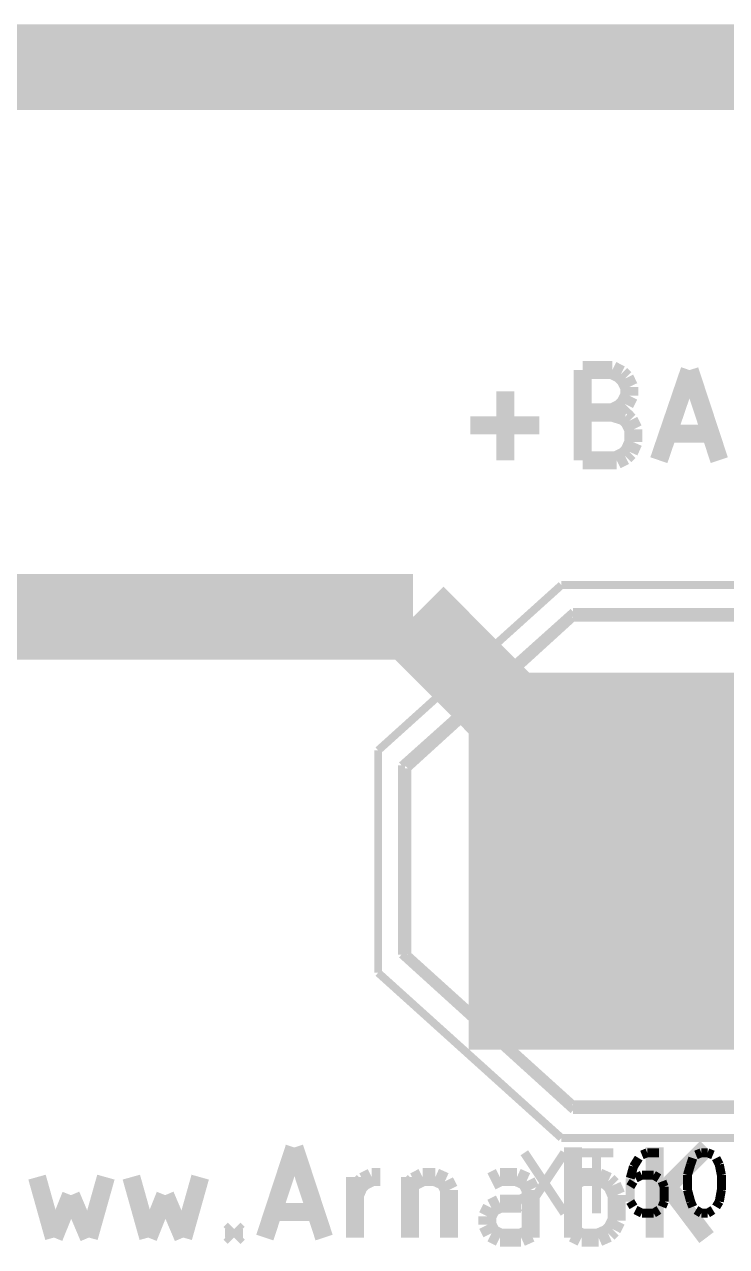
# Model space of a CAD drawing. Header units: millimetres. Extents: x 10 to 287, y 10 to 200.
# Drawn here: x 114.43 to 126.12, y 50.19 to 70.54 of the extents above; entities that cross this region are included whole.
import ezdxf

# ---------------------------------------------------------------- set-up
doc = ezdxf.new("R2010")
doc.units = ezdxf.units.MM
doc.layers.add('H', color=7, linetype='Continuous')
doc.layers.add('P', color=7, linetype='Continuous')

msp = doc.modelspace()

# ---------------------------------------------------------------- hatches: boundary and pattern name
at = {"layer": 'H', "linetype": 'Continuous'}
for points in [[(124.954, 54.398), (124.707, 54.398), (124.284, 54.487), (123.878, 54.663), (123.525, 54.892), (123.225, 55.21), (122.978, 55.563), (122.82, 55.951), (122.731, 56.392), (122.714, 56.621), (122.731, 56.85), (122.82, 57.291), (122.978, 57.679), (123.225, 58.032), (123.525, 58.349), (123.878, 58.579), (124.284, 58.755), (124.707, 58.843), (124.936, 58.843), (125.166, 58.843), (125.607, 58.755), (126.012, 58.579), (126.365, 58.349), (126.665, 58.032), (126.912, 57.679), (127.071, 57.291), (127.159, 56.85), (127.176, 56.621), (127.159, 56.392), (127.071, 55.951), (126.912, 55.563), (126.665, 55.21), (126.365, 54.892), (126.012, 54.663), (125.607, 54.487), (125.166, 54.398), (124.954, 54.398)], [(124.954, 54.398), (124.707, 54.398), (124.284, 54.487), (123.878, 54.663), (123.525, 54.892), (123.225, 55.21), (122.978, 55.563), (122.82, 55.951), (122.731, 56.392), (122.714, 56.621), (122.731, 56.85), (122.82, 57.291), (122.978, 57.679), (123.225, 58.032), (123.525, 58.349), (123.878, 58.579), (124.284, 58.755), (124.707, 58.843), (124.936, 58.843), (125.166, 58.843), (125.607, 58.755), (126.012, 58.579), (126.365, 58.349), (126.665, 58.032), (126.912, 57.679), (127.071, 57.291), (127.159, 56.85), (127.176, 56.621), (127.159, 56.392), (127.071, 55.951), (126.912, 55.563), (126.665, 55.21), (126.365, 54.892), (126.012, 54.663), (125.607, 54.487), (125.166, 54.398), (124.954, 54.398)], [(123.437, 55.069), (123.437, 58.12), (126.488, 58.12), (126.488, 55.069), (123.437, 55.069)], [(123.437, 55.069), (123.437, 58.12), (126.488, 58.12), (126.488, 55.069), (123.437, 55.069)]]:
    msp.add_hatch(color=256, dxfattribs=at).paths.add_polyline_path(points)

# ---------------------------------------------------------------- linework, layer by layer
at = {"layer": 'P'}
for points, const_width in [([(88.036, 69.832), (126.982, 69.832)], 1.426), ([(88.036, 69.832), (126.982, 69.832)], 1.426), ([(123.719, 63.288), (123.719, 64.788)], 0.3), ([(123.719, 64.788), (124.213, 64.788)], 0.3), ([(123.719, 63.288), (123.719, 64.788)], 0.3), ([(123.719, 64.788), (124.213, 64.788)], 0.3), ([(124.213, 64.788), (124.354, 64.717)], 0.3), ([(124.213, 64.788), (124.354, 64.717)], 0.3), ([(124.989, 63.288), (125.501, 64.788)], 0.3), ([(124.989, 63.288), (125.501, 64.788)], 0.3), ([(125.501, 64.788), (125.995, 63.288)], 0.3), ([(125.501, 64.788), (125.995, 63.288)], 0.3), ([(124.354, 64.717), (124.425, 64.647)], 0.3), ([(124.354, 64.717), (124.425, 64.647)], 0.3), ([(124.425, 64.647), (124.495, 64.505)], 0.3), ([(124.425, 64.647), (124.495, 64.505)], 0.3), ([(122.432, 63.288), (122.432, 64.435)], 0.3), ([(122.432, 63.288), (122.432, 64.435)], 0.3), ([(124.495, 64.505), (124.495, 64.364)], 0.3), ([(124.495, 64.505), (124.495, 64.364)], 0.3), ([(124.425, 64.223), (124.354, 64.153)], 0.3), ([(124.425, 64.223), (124.354, 64.153)], 0.3), ([(124.495, 64.364), (124.425, 64.223)], 0.3), ([(124.495, 64.364), (124.425, 64.223)], 0.3), ([(124.213, 64.082), (123.719, 64.082)], 0.3), ([(124.213, 64.082), (123.719, 64.082)], 0.3), ([(124.354, 64.153), (124.213, 64.082)], 0.3), ([(124.354, 64.153), (124.213, 64.082)], 0.3), ([(124.213, 64.082), (124.425, 64.012)], 0.3), ([(124.213, 64.082), (124.425, 64.012)], 0.3), ([(124.425, 64.012), (124.495, 63.941)], 0.3), ([(124.425, 64.012), (124.495, 63.941)], 0.3), ([(121.849, 63.87), (122.996, 63.87)], 0.3), ([(121.849, 63.87), (122.996, 63.87)], 0.3), ([(124.495, 63.941), (124.566, 63.8)], 0.3), ([(124.495, 63.941), (124.566, 63.8)], 0.3), ([(124.566, 63.8), (124.566, 63.588)], 0.3), ([(124.566, 63.8), (124.566, 63.588)], 0.3), ([(124.566, 63.588), (124.495, 63.429)], 0.3), ([(124.566, 63.588), (124.495, 63.429)], 0.3), ([(125.148, 63.729), (125.853, 63.729)], 0.3), ([(125.148, 63.729), (125.853, 63.729)], 0.3), ([(124.425, 63.359), (124.284, 63.288)], 0.3), ([(124.425, 63.359), (124.284, 63.288)], 0.3), ([(124.495, 63.429), (124.425, 63.359)], 0.3), ([(124.495, 63.429), (124.425, 63.359)], 0.3), ([(124.284, 63.288), (123.719, 63.288)], 0.3), ([(124.284, 63.288), (123.719, 63.288)], 0.3), ([(80.257, 60.678), (120.897, 60.678)], 1.426), ([(80.257, 60.678), (120.897, 60.678)], 1.426), ([(120.897, 60.678), (124.954, 56.603)], 1.426), ([(120.897, 60.678), (124.954, 56.603)], 1.426), ([(120.315, 58.455), (123.366, 61.207)], 0.132), ([(120.315, 58.455), (123.366, 61.207)], 0.132), ([(123.366, 61.207), (136.807, 61.207)], 0.132), ([(123.366, 61.207), (136.807, 61.207)], 0.132), ([(123.56, 60.766), (120.703, 58.208)], 0.12), ([(123.56, 60.766), (120.703, 58.208)], 0.12), ([(123.56, 60.66), (120.809, 58.155)], 0.12), ([(123.56, 60.66), (120.809, 58.155)], 0.12), ([(136.402, 60.766), (123.56, 60.766)], 0.12), ([(136.402, 60.766), (123.56, 60.766)], 0.12), ([(136.313, 60.66), (123.56, 60.66)], 0.12), ([(136.313, 60.66), (123.56, 60.66)], 0.12), ([(123.437, 55.086), (126.488, 55.086), (126.488, 58.138), (123.437, 58.138), (123.437, 55.086)], 3.227), ([(123.437, 55.086), (126.488, 55.086), (126.488, 58.138), (123.437, 58.138), (123.437, 55.086)], 3.227), ([(126.365, 58.349), (125.995, 58.596), (125.607, 58.755), (125.166, 58.843), (124.936, 58.861), (124.707, 58.843), (124.266, 58.755), (123.878, 58.596), (123.508, 58.349), (123.208, 58.05), (122.978, 57.697), (122.802, 57.291), (122.714, 56.85), (122.714, 56.621), (122.714, 56.409), (122.802, 55.968), (122.978, 55.563), (123.208, 55.21), (123.525, 54.91), (123.878, 54.663), (124.266, 54.504), (124.707, 54.416), (124.936, 54.398), (125.166, 54.416), (125.607, 54.504), (125.995, 54.663), (126.365, 54.91)], 0.132), ([(126.365, 58.349), (125.995, 58.596), (125.607, 58.755), (125.166, 58.843), (124.936, 58.861), (124.707, 58.843), (124.266, 58.755), (123.878, 58.596), (123.508, 58.349), (123.208, 58.05), (122.978, 57.697), (122.802, 57.291), (122.714, 56.85), (122.714, 56.621), (122.714, 56.409), (122.802, 55.968), (122.978, 55.563), (123.208, 55.21), (123.525, 54.91), (123.878, 54.663), (124.266, 54.504), (124.707, 54.416), (124.936, 54.398), (125.166, 54.416), (125.607, 54.504), (125.995, 54.663), (126.365, 54.91)], 0.132), ([(120.315, 54.751), (120.315, 58.455)], 0.132), ([(120.315, 54.751), (120.315, 58.455)], 0.132), ([(120.703, 58.208), (120.703, 55.051)], 0.12), ([(120.703, 58.208), (120.703, 55.051)], 0.12), ([(120.809, 58.155), (120.809, 55.051)], 0.12), ([(120.809, 58.155), (120.809, 55.051)], 0.12), ([(120.703, 55.051), (123.56, 52.458)], 0.12), ([(120.703, 55.051), (123.56, 52.458)], 0.12), ([(120.809, 55.051), (123.56, 52.564)], 0.12), ([(120.809, 55.051), (123.56, 52.564)], 0.12), ([(123.366, 51.999), (120.315, 54.751)], 0.132), ([(123.366, 51.999), (120.315, 54.751)], 0.132), ([(123.56, 52.564), (136.313, 52.564)], 0.12), ([(123.56, 52.564), (136.313, 52.564)], 0.12), ([(123.56, 52.458), (136.402, 52.458)], 0.12), ([(123.56, 52.458), (136.402, 52.458)], 0.12), ([(118.428, 50.341), (118.921, 51.841)], 0.3), ([(118.428, 50.341), (118.921, 51.841)], 0.3), ([(118.428, 50.341), (118.921, 51.841)], 0.3), ([(118.428, 50.341), (118.921, 51.841)], 0.3), ([(118.921, 51.841), (119.415, 50.341)], 0.3), ([(118.921, 51.841), (119.415, 50.341)], 0.3), ([(118.921, 51.841), (119.415, 50.341)], 0.3), ([(118.921, 51.841), (119.415, 50.341)], 0.3), ([(136.807, 51.999), (123.366, 51.999)], 0.132), ([(136.807, 51.999), (123.366, 51.999)], 0.132), ([(123.56, 50.341), (123.56, 51.841)], 0.3), ([(123.56, 50.341), (123.56, 51.841)], 0.3), ([(123.56, 50.341), (123.56, 51.841)], 0.3), ([(123.56, 50.341), (123.56, 51.841)], 0.3), ([(124.919, 50.341), (124.919, 51.841)], 0.3), ([(125.783, 51.841), (124.919, 50.976)], 0.3), ([(124.919, 50.341), (124.919, 51.841)], 0.3), ([(125.783, 51.841), (124.919, 50.976)], 0.3), ([(124.919, 50.341), (124.919, 51.841)], 0.3), ([(125.783, 51.841), (124.919, 50.976)], 0.3), ([(124.919, 50.341), (124.919, 51.841)], 0.3), ([(125.783, 51.841), (124.919, 50.976)], 0.3), ([(122.749, 51.753), (123.419, 50.747)], 0.15), ([(123.419, 51.753), (122.749, 50.747)], 0.15), ([(122.749, 51.753), (123.419, 50.747)], 0.15), ([(123.419, 51.753), (122.749, 50.747)], 0.15), ([(123.649, 51.753), (124.231, 51.753)], 0.15), ([(123.649, 51.753), (124.231, 51.753)], 0.15), ([(123.948, 50.747), (123.948, 51.753)], 0.15), ([(123.948, 50.747), (123.948, 51.753)], 0.15), ([(124.654, 51.664), (124.566, 51.523)], 0.15), ([(124.654, 51.664), (124.566, 51.523)], 0.15), ([(124.795, 51.753), (124.707, 51.717)], 0.15), ([(124.795, 51.753), (124.707, 51.717)], 0.15), ([(124.989, 51.753), (124.795, 51.753)], 0.15), ([(124.989, 51.753), (124.795, 51.753)], 0.15), ([(125.518, 51.558), (125.554, 51.664)], 0.15), ([(125.518, 51.558), (125.554, 51.664)], 0.15), ([(125.607, 51.717), (125.695, 51.753)], 0.15), ([(125.607, 51.717), (125.695, 51.753)], 0.15), ([(125.695, 51.753), (125.801, 51.753)], 0.15), ([(125.695, 51.753), (125.801, 51.753)], 0.15), ([(125.801, 51.753), (125.889, 51.717)], 0.15), ([(125.801, 51.753), (125.889, 51.717)], 0.15), ([(125.942, 51.664), (125.995, 51.558)], 0.15), ([(125.942, 51.664), (125.995, 51.558)], 0.15), ([(114.635, 51.347), (114.917, 50.341)], 0.3), ([(114.635, 51.347), (114.917, 50.341)], 0.3), ([(114.635, 51.347), (114.917, 50.341)], 0.3), ([(114.635, 51.347), (114.917, 50.341)], 0.3), ([(115.499, 50.341), (115.782, 51.347)], 0.3), ([(115.499, 50.341), (115.782, 51.347)], 0.3), ([(115.499, 50.341), (115.782, 51.347)], 0.3), ([(115.499, 50.341), (115.782, 51.347)], 0.3), ([(116.205, 51.347), (116.487, 50.341)], 0.3), ([(116.205, 51.347), (116.487, 50.341)], 0.3), ([(116.205, 51.347), (116.487, 50.341)], 0.3), ([(116.205, 51.347), (116.487, 50.341)], 0.3), ([(117.069, 50.341), (117.352, 51.347)], 0.3), ([(117.069, 50.341), (117.352, 51.347)], 0.3), ([(117.069, 50.341), (117.352, 51.347)], 0.3), ([(117.069, 50.341), (117.352, 51.347)], 0.3), ([(119.927, 50.341), (119.927, 51.347)], 0.3), ([(119.927, 50.341), (119.927, 51.347)], 0.3), ([(119.927, 50.341), (119.927, 51.347)], 0.3), ([(119.927, 50.341), (119.927, 51.347)], 0.3), ([(120.068, 51.276), (120.209, 51.347)], 0.3), ([(120.068, 51.276), (120.209, 51.347)], 0.3), ([(120.068, 51.276), (120.209, 51.347)], 0.3), ([(120.068, 51.276), (120.209, 51.347)], 0.3), ([(120.209, 51.347), (120.35, 51.347)], 0.3), ([(120.209, 51.347), (120.35, 51.347)], 0.3), ([(120.209, 51.347), (120.35, 51.347)], 0.3), ([(120.209, 51.347), (120.35, 51.347)], 0.3), ([(120.844, 51.347), (120.844, 50.341)], 0.3), ([(120.844, 51.347), (120.844, 50.341)], 0.3), ([(120.844, 51.347), (120.844, 50.341)], 0.3), ([(120.844, 51.347), (120.844, 50.341)], 0.3), ([(120.915, 51.276), (121.056, 51.347)], 0.3), ([(120.915, 51.276), (121.056, 51.347)], 0.3), ([(120.915, 51.276), (121.056, 51.347)], 0.3), ([(120.915, 51.276), (121.056, 51.347)], 0.3), ([(121.056, 51.347), (121.267, 51.347)], 0.3), ([(121.056, 51.347), (121.267, 51.347)], 0.3), ([(121.056, 51.347), (121.267, 51.347)], 0.3), ([(121.056, 51.347), (121.267, 51.347)], 0.3), ([(121.267, 51.347), (121.426, 51.276)], 0.3), ([(121.267, 51.347), (121.426, 51.276)], 0.3), ([(121.267, 51.347), (121.426, 51.276)], 0.3), ([(121.267, 51.347), (121.426, 51.276)], 0.3), ([(122.343, 51.347), (122.202, 51.276)], 0.3), ([(122.343, 51.347), (122.202, 51.276)], 0.3), ([(122.343, 51.347), (122.202, 51.276)], 0.3), ([(122.343, 51.347), (122.202, 51.276)], 0.3), ([(122.626, 51.347), (122.343, 51.347)], 0.3), ([(122.626, 51.347), (122.343, 51.347)], 0.3), ([(122.626, 51.347), (122.343, 51.347)], 0.3), ([(122.626, 51.347), (122.343, 51.347)], 0.3), ([(122.784, 51.276), (122.626, 51.347)], 0.3), ([(122.784, 51.276), (122.626, 51.347)], 0.3), ([(122.784, 51.276), (122.626, 51.347)], 0.3), ([(122.784, 51.276), (122.626, 51.347)], 0.3), ([(123.56, 51.276), (123.702, 51.347)], 0.3), ([(123.56, 51.276), (123.702, 51.347)], 0.3), ([(123.56, 51.276), (123.702, 51.347)], 0.3), ([(123.56, 51.276), (123.702, 51.347)], 0.3), ([(123.702, 51.347), (123.984, 51.347)], 0.3), ([(123.702, 51.347), (123.984, 51.347)], 0.3), ([(123.702, 51.347), (123.984, 51.347)], 0.3), ([(123.702, 51.347), (123.984, 51.347)], 0.3), ([(123.984, 51.347), (124.143, 51.276)], 0.3), ([(123.984, 51.347), (124.143, 51.276)], 0.3), ([(123.984, 51.347), (124.143, 51.276)], 0.3), ([(123.984, 51.347), (124.143, 51.276)], 0.3), ([(124.566, 51.523), (124.513, 51.329)], 0.15), ([(124.566, 51.523), (124.513, 51.329)], 0.15), ([(125.465, 51.382), (125.518, 51.558)], 0.15), ([(125.465, 51.382), (125.518, 51.558)], 0.15), ([(125.995, 51.558), (126.03, 51.382)], 0.15), ([(125.995, 51.558), (126.03, 51.382)], 0.15), ([(119.927, 51.047), (119.997, 51.206)], 0.3), ([(119.927, 51.047), (119.997, 51.206)], 0.3), ([(119.927, 51.047), (119.997, 51.206)], 0.3), ([(119.927, 51.047), (119.997, 51.206)], 0.3), ([(119.997, 51.206), (120.068, 51.276)], 0.3), ([(119.997, 51.206), (120.068, 51.276)], 0.3), ([(119.997, 51.206), (120.068, 51.276)], 0.3), ([(119.997, 51.206), (120.068, 51.276)], 0.3), ([(120.844, 51.206), (120.915, 51.276)], 0.3), ([(120.844, 51.206), (120.915, 51.276)], 0.3), ([(120.844, 51.206), (120.915, 51.276)], 0.3), ([(120.844, 51.206), (120.915, 51.276)], 0.3), ([(121.426, 51.276), (121.497, 51.135)], 0.3), ([(121.426, 51.276), (121.497, 51.135)], 0.3), ([(121.426, 51.276), (121.497, 51.135)], 0.3), ([(121.426, 51.276), (121.497, 51.135)], 0.3), ([(122.855, 51.135), (122.784, 51.276)], 0.3), ([(122.855, 51.135), (122.784, 51.276)], 0.3), ([(122.855, 51.135), (122.784, 51.276)], 0.3), ([(122.855, 51.135), (122.784, 51.276)], 0.3), ([(124.143, 51.276), (124.213, 51.206)], 0.3), ([(124.143, 51.276), (124.213, 51.206)], 0.3), ([(124.143, 51.276), (124.213, 51.206)], 0.3), ([(124.143, 51.276), (124.213, 51.206)], 0.3), ([(124.213, 51.206), (124.284, 51.047)], 0.3), ([(124.213, 51.206), (124.284, 51.047)], 0.3), ([(124.213, 51.206), (124.284, 51.047)], 0.3), ([(124.213, 51.206), (124.284, 51.047)], 0.3), ([(124.513, 51.329), (124.513, 50.941)], 0.15), ([(124.513, 51.329), (124.513, 50.941)], 0.15), ([(124.566, 51.276), (124.513, 51.188)], 0.15), ([(124.566, 51.276), (124.513, 51.188)], 0.15), ([(124.707, 51.382), (124.601, 51.329)], 0.15), ([(124.707, 51.382), (124.601, 51.329)], 0.15), ([(124.901, 51.382), (124.707, 51.382)], 0.15), ([(124.901, 51.382), (124.707, 51.382)], 0.15), ([(124.989, 51.329), (124.901, 51.382)], 0.15), ([(124.989, 51.329), (124.901, 51.382)], 0.15), ([(125.077, 51.188), (125.042, 51.276)], 0.15), ([(125.077, 51.188), (125.042, 51.276)], 0.15), ([(125.783, 50.341), (125.13, 51.206)], 0.3), ([(125.783, 50.341), (125.13, 51.206)], 0.3), ([(125.783, 50.341), (125.13, 51.206)], 0.3), ([(125.783, 50.341), (125.13, 51.206)], 0.3), ([(125.465, 51.135), (125.465, 51.382)], 0.15), ([(125.465, 51.135), (125.465, 51.382)], 0.15), ([(126.03, 51.382), (126.03, 51.135)], 0.15), ([(126.03, 51.382), (126.03, 51.135)], 0.15), ([(114.917, 50.341), (115.2, 51.047)], 0.3), ([(114.917, 50.341), (115.2, 51.047)], 0.3), ([(114.917, 50.341), (115.2, 51.047)], 0.3), ([(114.917, 50.341), (115.2, 51.047)], 0.3), ([(115.2, 51.047), (115.499, 50.341)], 0.3), ([(115.2, 51.047), (115.499, 50.341)], 0.3), ([(115.2, 51.047), (115.499, 50.341)], 0.3), ([(115.2, 51.047), (115.499, 50.341)], 0.3), ([(116.487, 50.341), (116.769, 51.047)], 0.3), ([(116.487, 50.341), (116.769, 51.047)], 0.3), ([(116.487, 50.341), (116.769, 51.047)], 0.3), ([(116.487, 50.341), (116.769, 51.047)], 0.3), ([(116.769, 51.047), (117.069, 50.341)], 0.3), ([(116.769, 51.047), (117.069, 50.341)], 0.3), ([(116.769, 51.047), (117.069, 50.341)], 0.3), ([(116.769, 51.047), (117.069, 50.341)], 0.3), ([(121.497, 51.135), (121.497, 50.341)], 0.3), ([(121.497, 51.135), (121.497, 50.341)], 0.3), ([(121.497, 51.135), (121.497, 50.341)], 0.3), ([(121.497, 51.135), (121.497, 50.341)], 0.3), ([(122.696, 50.906), (122.855, 50.976)], 0.3), ([(122.696, 50.906), (122.855, 50.976)], 0.3), ([(122.696, 50.906), (122.855, 50.976)], 0.3), ([(122.696, 50.906), (122.855, 50.976)], 0.3), ([(122.855, 50.341), (122.855, 51.135)], 0.3), ([(122.855, 50.341), (122.855, 51.135)], 0.3), ([(122.855, 50.341), (122.855, 51.135)], 0.3), ([(122.855, 50.341), (122.855, 51.135)], 0.3), ([(124.284, 51.047), (124.284, 50.624)], 0.3), ([(124.284, 51.047), (124.284, 50.624)], 0.3), ([(124.284, 51.047), (124.284, 50.624)], 0.3), ([(124.284, 51.047), (124.284, 50.624)], 0.3), ([(125.077, 50.941), (125.077, 51.188)], 0.15), ([(125.077, 50.941), (125.077, 51.188)], 0.15), ([(125.518, 50.941), (125.465, 51.135)], 0.15), ([(125.518, 50.941), (125.465, 51.135)], 0.15), ([(126.03, 51.135), (125.995, 50.941)], 0.15), ([(126.03, 51.135), (125.995, 50.941)], 0.15), ([(118.569, 50.765), (119.274, 50.765)], 0.3), ([(118.569, 50.765), (119.274, 50.765)], 0.3), ([(118.569, 50.765), (119.274, 50.765)], 0.3), ([(118.569, 50.765), (119.274, 50.765)], 0.3), ([(122.132, 50.694), (122.202, 50.835)], 0.3), ([(122.132, 50.694), (122.202, 50.835)], 0.3), ([(122.132, 50.694), (122.202, 50.835)], 0.3), ([(122.132, 50.694), (122.202, 50.835)], 0.3), ([(122.202, 50.835), (122.343, 50.906)], 0.3), ([(122.202, 50.835), (122.343, 50.906)], 0.3), ([(122.202, 50.835), (122.343, 50.906)], 0.3), ([(122.202, 50.835), (122.343, 50.906)], 0.3), ([(122.343, 50.906), (122.696, 50.906)], 0.3), ([(122.343, 50.906), (122.696, 50.906)], 0.3), ([(122.343, 50.906), (122.696, 50.906)], 0.3), ([(122.343, 50.906), (122.696, 50.906)], 0.3), ([(124.513, 50.941), (124.566, 50.853)], 0.15), ([(124.513, 50.941), (124.566, 50.853)], 0.15), ([(125.042, 50.853), (125.077, 50.941)], 0.15), ([(125.042, 50.853), (125.077, 50.941)], 0.15), ([(125.554, 50.853), (125.518, 50.941)], 0.15), ([(125.554, 50.853), (125.518, 50.941)], 0.15), ([(125.995, 50.941), (125.942, 50.853)], 0.15), ([(125.995, 50.941), (125.942, 50.853)], 0.15), ([(122.132, 50.553), (122.132, 50.694)], 0.3), ([(122.132, 50.553), (122.132, 50.694)], 0.3), ([(122.132, 50.553), (122.132, 50.694)], 0.3), ([(122.132, 50.553), (122.132, 50.694)], 0.3), ([(122.202, 50.412), (122.132, 50.553)], 0.3), ([(122.202, 50.412), (122.132, 50.553)], 0.3), ([(122.202, 50.412), (122.132, 50.553)], 0.3), ([(122.202, 50.412), (122.132, 50.553)], 0.3), ([(124.284, 50.624), (124.213, 50.483)], 0.3), ([(124.284, 50.624), (124.213, 50.483)], 0.3), ([(124.284, 50.624), (124.213, 50.483)], 0.3), ([(124.284, 50.624), (124.213, 50.483)], 0.3), ([(124.601, 50.8), (124.707, 50.747)], 0.15), ([(124.601, 50.8), (124.707, 50.747)], 0.15), ([(124.707, 50.747), (124.901, 50.747)], 0.15), ([(124.707, 50.747), (124.901, 50.747)], 0.15), ([(124.901, 50.747), (124.989, 50.8)], 0.15), ([(124.901, 50.747), (124.989, 50.8)], 0.15), ([(125.695, 50.747), (125.607, 50.8)], 0.15), ([(125.695, 50.747), (125.607, 50.8)], 0.15), ([(125.801, 50.747), (125.695, 50.747)], 0.15), ([(125.801, 50.747), (125.695, 50.747)], 0.15), ([(125.889, 50.8), (125.801, 50.747)], 0.15), ([(125.889, 50.8), (125.801, 50.747)], 0.15), ([(117.845, 50.412), (117.916, 50.483)], 0.3), ([(117.845, 50.412), (117.916, 50.483)], 0.3), ([(117.845, 50.412), (117.916, 50.483)], 0.3), ([(117.845, 50.412), (117.916, 50.483)], 0.3), ([(117.916, 50.341), (117.845, 50.412)], 0.3), ([(117.916, 50.341), (117.845, 50.412)], 0.3), ([(117.916, 50.341), (117.845, 50.412)], 0.3), ([(117.916, 50.341), (117.845, 50.412)], 0.3), ([(117.916, 50.483), (117.987, 50.412)], 0.3), ([(117.916, 50.483), (117.916, 50.341)], 0.3), ([(117.916, 50.483), (117.987, 50.412)], 0.3), ([(117.916, 50.483), (117.916, 50.341)], 0.3), ([(117.916, 50.483), (117.987, 50.412)], 0.3), ([(117.916, 50.483), (117.916, 50.341)], 0.3), ([(117.916, 50.483), (117.987, 50.412)], 0.3), ([(117.916, 50.483), (117.916, 50.341)], 0.3), ([(117.987, 50.412), (117.916, 50.341)], 0.3), ([(117.987, 50.412), (117.916, 50.341)], 0.3), ([(117.987, 50.412), (117.916, 50.341)], 0.3), ([(117.987, 50.412), (117.916, 50.341)], 0.3), ([(122.343, 50.341), (122.202, 50.412)], 0.3), ([(122.343, 50.341), (122.202, 50.412)], 0.3), ([(122.343, 50.341), (122.202, 50.412)], 0.3), ([(122.343, 50.341), (122.202, 50.412)], 0.3), ([(122.696, 50.341), (122.343, 50.341)], 0.3), ([(122.696, 50.341), (122.343, 50.341)], 0.3), ([(122.696, 50.341), (122.343, 50.341)], 0.3), ([(122.696, 50.341), (122.343, 50.341)], 0.3), ([(122.855, 50.412), (122.696, 50.341)], 0.3), ([(122.855, 50.412), (122.696, 50.341)], 0.3), ([(122.855, 50.412), (122.696, 50.341)], 0.3), ([(122.855, 50.412), (122.696, 50.341)], 0.3), ([(123.702, 50.341), (123.56, 50.412)], 0.3), ([(123.702, 50.341), (123.56, 50.412)], 0.3), ([(123.702, 50.341), (123.56, 50.412)], 0.3), ([(123.702, 50.341), (123.56, 50.412)], 0.3), ([(123.984, 50.341), (123.702, 50.341)], 0.3), ([(123.984, 50.341), (123.702, 50.341)], 0.3), ([(123.984, 50.341), (123.702, 50.341)], 0.3), ([(123.984, 50.341), (123.702, 50.341)], 0.3), ([(124.143, 50.412), (123.984, 50.341)], 0.3), ([(124.143, 50.412), (123.984, 50.341)], 0.3), ([(124.143, 50.412), (123.984, 50.341)], 0.3), ([(124.143, 50.412), (123.984, 50.341)], 0.3), ([(124.213, 50.483), (124.143, 50.412)], 0.3), ([(124.213, 50.483), (124.143, 50.412)], 0.3), ([(124.213, 50.483), (124.143, 50.412)], 0.3), ([(124.213, 50.483), (124.143, 50.412)], 0.3)]:
    msp.add_lwpolyline(points, dxfattribs=dict(at, const_width=const_width))

doc.saveas('drawing.dxf')
